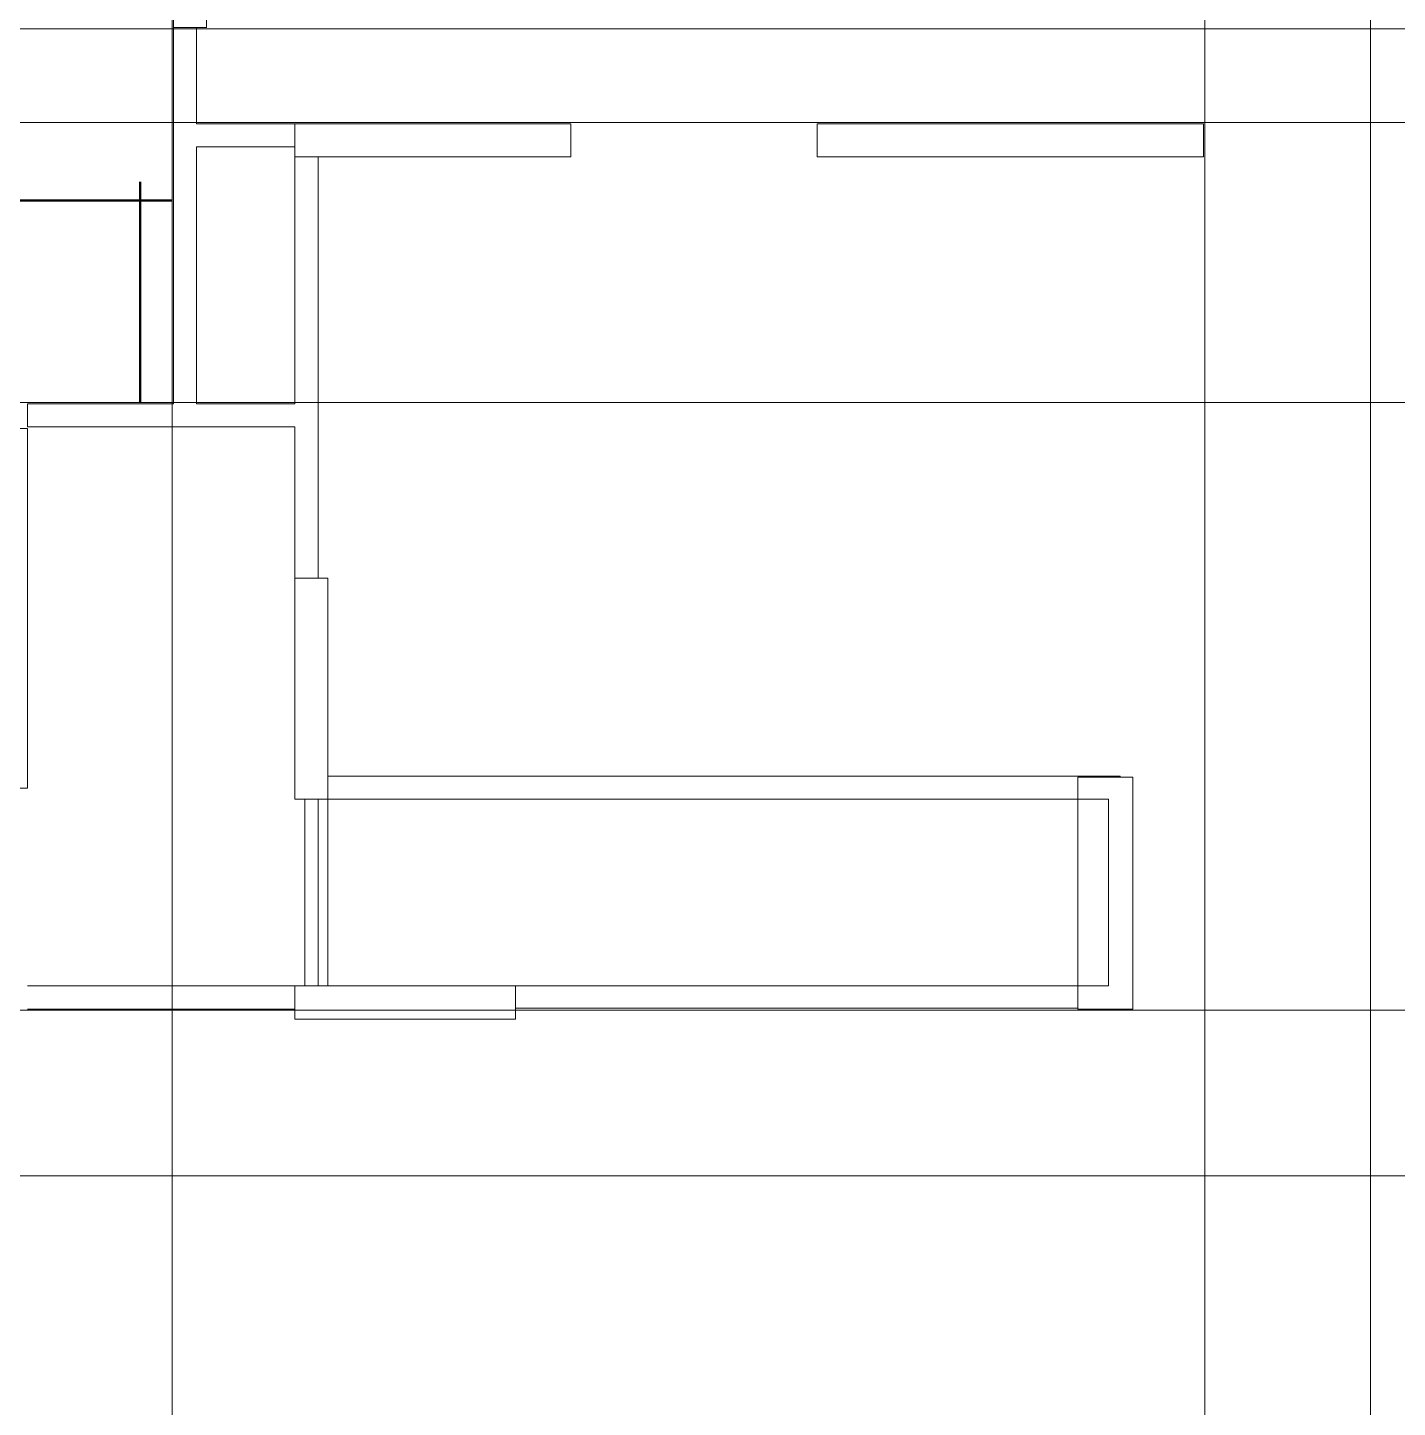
# Model space of a CAD drawing. Header units: millimetres. Extents: x -41779 to 122129, y -6962 to 59838.
# Drawn here: x 36623 to 49028, y 9186 to 21676 of the extents above; entities that cross this region are included whole.
import ezdxf

# ---------------------------------------------------------------- set-up
doc = ezdxf.new("R2010")
doc.units = ezdxf.units.MM
doc.linetypes.add('Grid Line', pattern=[10, 8, -1, 0, -1])
for name, color, linetype, lineweight in [('A-DETL', 90, 'Continuous', 5), ('A-FLOR', 192, 'Continuous', 5), ('A-WALL', 113, 'Continuous', 15), ('S-BEAM', 12, 'Continuous', 15), ('S-GRID', 1, 'Continuous', 5)]:
    doc.layers.add(name, color=color, linetype=linetype, lineweight=lineweight)

# ---------------------------------------------------------------- blocks, each defined once
blk = doc.blocks.new('BMS-SUPPER STRUCTURE_180317_rvt-1-Level 2 -  BRACKET LAYOUT')
at = {"layer": 'A-FLOR', "color": 9}
for p, q in [((37943, 21676), (37943, 23676)), ((37943, 18271), (37943, 21676)), ((36623, 18271), (37943, 18271)), ((39253, 14691), (39253, 13001)), ((46133, 14691), (39343, 14691)), ((46413, 14691), (46133, 14691)), ((46413, 13001), (46413, 14691)), ((39343, 13001), (41043, 13001)), ((41043, 13001), (46133, 13001)), ((46133, 13001), (46413, 13001))]:
    blk.add_line(p, q, dxfattribs=at)
at = {"layer": 'A-FLOR', "color": 43}
for p, q in [((37943, 23676), (37943, 21676)), ((39253, 14691), (39343, 14691)), ((46133, 14691), (46413, 14691)), ((46413, 14691), (46413, 13001)), ((41043, 13001), (39253, 13001)), ((46413, 13001), (46133, 13001))]:
    blk.add_line(p, q, dxfattribs=at)
at = {"layer": 'A-FLOR', "color": 55}
for p, q in [((37943, 21676), (37943, 18271)), ((37943, 18271), (36623, 18271)), ((39253, 13001), (39253, 14691)), ((39343, 14691), (46133, 14691)), ((46133, 13001), (41043, 13001))]:
    blk.add_line(p, q, dxfattribs=at)
at = {"layer": 'A-FLOR', "color": 50}
for p, q in [((39343, 14691), (39253, 14691)), ((39253, 13001), (39343, 13001))]:
    blk.add_line(p, q, dxfattribs=at)
at = {"layer": 'A-WALL', "color": 8, "lineweight": 18}
for p, q in [((37943, 23676), (37943, 21676)), ((38243, 21676), (38243, 23676)), ((37943, 21676), (38243, 21676)), ((41543, 20806), (39043, 20806)), ((39043, 20806), (39043, 20506)), ((41543, 20506), (41543, 20806)), ((47273, 20806), (43773, 20806)), ((43773, 20806), (43773, 20506)), ((47273, 20506), (47273, 20806)), ((39043, 20506), (41543, 20506)), ((43773, 20506), (47273, 20506)), ((39343, 16691), (39043, 16691)), ((39043, 16691), (39043, 14691)), ((39343, 14691), (39343, 16691)), ((46133, 14891), (46133, 12791)), ((46633, 14891), (46133, 14891)), ((46633, 12791), (46633, 14891)), ((39043, 14691), (39343, 14691)), ((41043, 13001), (39043, 13001)), ((39043, 13001), (39043, 12701)), ((41043, 12701), (41043, 13001)), ((46133, 12791), (46633, 12791)), ((39043, 12701), (41043, 12701))]:
    blk.add_line(p, q, dxfattribs=at)
at = {"layer": 'A-WALL', "color": 253, "lineweight": 13}
for p, q in [((37943, 23676), (37943, 21676)), ((38243, 21676), (38243, 23676)), ((38243, 21676), (37943, 21676)), ((39043, 20506), (39043, 20806)), ((41543, 20806), (39043, 20806)), ((41543, 20806), (41543, 20506)), ((43773, 20506), (43773, 20806)), ((47273, 20806), (43773, 20806)), ((47273, 20806), (47273, 20506)), ((39043, 20506), (41543, 20506)), ((43773, 20506), (47273, 20506)), ((39043, 16691), (39343, 16691)), ((39043, 16691), (39043, 14691)), ((39343, 14691), (39343, 16691)), ((46133, 14891), (46133, 12791)), ((46133, 14891), (46633, 14891)), ((46633, 12791), (46633, 14891)), ((39343, 14691), (39043, 14691)), ((41043, 13001), (39043, 13001)), ((39043, 12701), (39043, 13001)), ((41043, 13001), (41043, 12701)), ((46633, 12791), (46133, 12791)), ((39043, 12701), (41043, 12701))]:
    blk.add_line(p, q, dxfattribs=at)
at = {"layer": 'S-BEAM', "color": 10, "lineweight": 13}
for p, q in [((38153, 21676), (37943, 21676)), ((39043, 20806), (39043, 20596)), ((39043, 20506), (39253, 20506)), ((36623, 18271), (36623, 18061)), ((39043, 16691), (39253, 16691)), ((46518, 14891), (46133, 14891)), ((46133, 14891), (46133, 14691)), ((39343, 14691), (39133, 14691)), ((39043, 13001), (39043, 12791)), ((39343, 13001), (39133, 13001)), ((46133, 13001), (46133, 12801))]:
    blk.add_line(p, q, dxfattribs=at)
at = {"layer": 'S-BEAM', "color": 253, "lineweight": 13}
for p, q in [((37943, 21676), (38153, 21676)), ((39043, 20596), (39043, 20806)), ((39253, 20506), (39043, 20506)), ((36623, 18061), (36623, 18271)), ((39253, 16691), (39043, 16691)), ((39343, 14901), (39343, 14691)), ((46133, 14691), (46133, 14891)), ((46133, 14891), (46518, 14891)), ((36623, 14791), (36413, 14791)), ((39133, 14691), (39343, 14691)), ((39343, 13001), (39343, 14691)), ((39043, 12791), (39043, 13001)), ((39133, 13001), (39343, 13001)), ((41043, 13001), (41043, 12801)), ((46133, 12801), (46133, 13001))]:
    blk.add_line(p, q, dxfattribs=at)
at = {"layer": 'S-BEAM', "color": 135, "lineweight": 13}
for p, q in [((37943, 21676), (37943, 18271)), ((38153, 20806), (38153, 21676)), ((39043, 20806), (38153, 20806)), ((38153, 20596), (39043, 20596)), ((38153, 18271), (38153, 20596)), ((39043, 20506), (39043, 18271)), ((39253, 16691), (39253, 20506)), ((37943, 18271), (36623, 18271)), ((39043, 18271), (38153, 18271)), ((36413, 18048), (36623, 18048)), ((36623, 18061), (39043, 18061)), ((36623, 14791), (36623, 18048)), ((39043, 18061), (39043, 16691)), ((46518, 14901), (39343, 14901)), ((46518, 14901), (46518, 14891)), ((39133, 14691), (39133, 13001)), ((39343, 14691), (46133, 14691)), ((39343, 13001), (39343, 14691)), ((39043, 13001), (36623, 13001)), ((46133, 13001), (41043, 13001)), ((36623, 12791), (39043, 12791)), ((41043, 12801), (46133, 12801))]:
    blk.add_line(p, q, dxfattribs=at)
at = {"layer": 'S-BEAM', "color": 254, "lineweight": 13}
for p, q in [((37943, 21676), (37943, 18271)), ((38153, 21676), (38153, 20806)), ((39043, 20806), (38153, 20806)), ((39043, 20596), (38153, 20596)), ((38153, 20596), (38153, 18271)), ((39043, 18271), (39043, 20506)), ((39253, 16691), (39253, 20506)), ((37943, 18271), (36623, 18271)), ((39043, 18271), (38153, 18271)), ((36623, 18048), (36413, 18048)), ((39043, 18061), (36623, 18061)), ((36623, 14791), (36623, 18048)), ((39043, 16691), (39043, 18061)), ((39343, 14691), (39343, 14901)), ((39343, 14901), (46518, 14901)), ((46518, 14891), (46518, 14901)), ((36413, 14791), (36623, 14791)), ((39133, 13001), (39133, 14691)), ((39343, 14691), (46133, 14691)), ((36623, 13001), (39043, 13001)), ((41043, 12801), (41043, 13001)), ((46133, 13001), (41043, 13001)), ((36623, 12791), (39043, 12791)), ((46133, 12801), (41043, 12801))]:
    blk.add_line(p, q, dxfattribs=at)

msp = doc.modelspace()

# ---------------------------------------------------------------- linework, layer by layer
at = {"layer": 'A-DETL', "lineweight": 50}
for p, q in [((37643, 18281), (37643, 20281)), ((37933, 20111), (35933, 20111))]:
    msp.add_line(p, q, dxfattribs=at)
at = {"layer": 'S-GRID', "linetype": 'Grid Line'}
for p, q in [((37933, 55247), (37933, -1908)), ((47283, 55247), (47283, -1908)), ((48783, 55247), (48783, -1908)), ((76597, 21666), (-26915, 21666)), ((76597, 20816), (-26915, 20816)), ((76597, 18281), (-26915, 18281)), ((76597, 12781), (-26915, 12781)), ((76597, 11281), (-26915, 11281))]:
    msp.add_line(p, q, dxfattribs=at)

# ---------------------------------------------------------------- block references
at = {"lineweight": 5}
msp.add_blockref('BMS-SUPPER STRUCTURE_180317_rvt-1-Level 2 -  BRACKET LAYOUT', (0, 0), dxfattribs=at)

doc.saveas('drawing.dxf')
